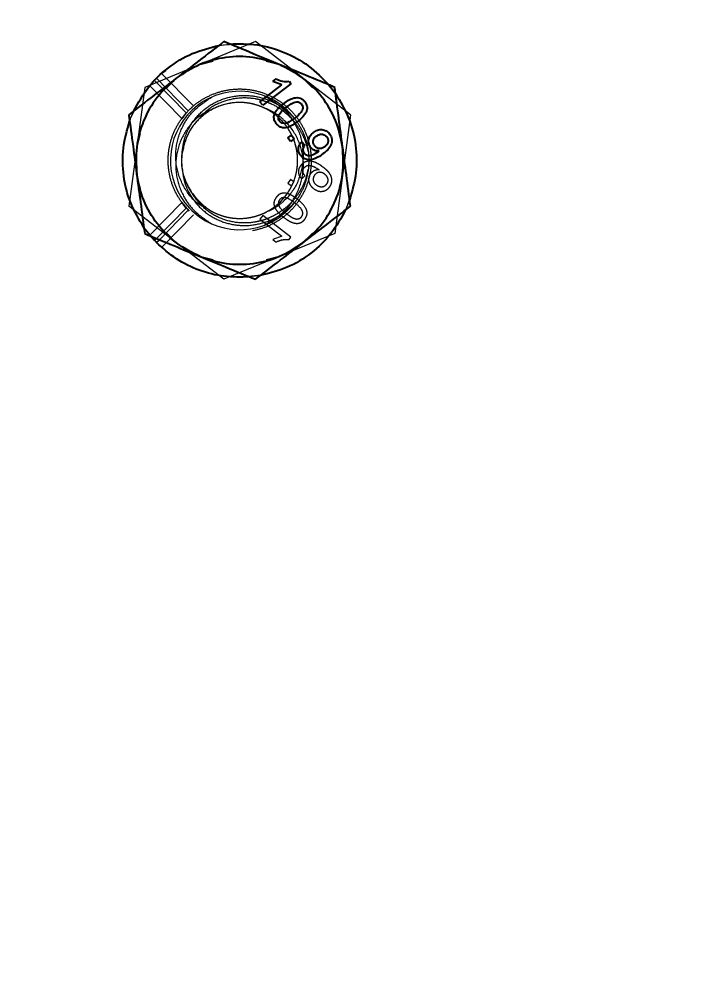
# Model space of a CAD drawing. Header units: millimetres. Extents: x 861 to 27901, y 673 to 17923.
# Drawn here: x 10508.9 to 10587.5, y 6125.5 to 6235.6 of the extents above; entities that cross this region are included whole.
import ezdxf

# ---------------------------------------------------------------- set-up
doc = ezdxf.new("R2010")
doc.units = ezdxf.units.MM
doc.header["$LTSCALE"] = 33.3
doc.linetypes.add('HIDDEN', pattern=[1.905, 1.27, -0.635])
doc.layers.add('CAPA_1', color=7, linetype='Continuous')
doc.styles.add('SLDTEXTSTYLE0', font='TXT', dxfattribs={"width": 0.75})
doc.dimstyles.new('SLDDIMSTYLE0', dxfattribs={"dimtxt": 66.6, "dimasz": 66.6, "dimexe": 0, "dimexo": 0.0625, "dimgap": 16.65, "dimtad": 2, "dimdec": 0, "dimlfac": 1.261261, "dimrnd": 1e-09, "dimzin": 12, "dimdsep": 46, "dimtxsty": 'SLDTEXTSTYLE0', "dimsah": 1, "dimcen": 0.09, "dimadec": 0, "dimazin": 3, "dimtfac": 1, "dimtdec": 0, "dimtofl": 0, "dimtmove": 0, "dimatfit": 3, "dimfxl": 1, "dimfrac": 2, "dimtolj": 1, "dimtzin": 12, "dimarcsym": 0})

# ---------------------------------------------------------------- blocks, each defined once
blk = doc.blocks.new('_D_13')
at = {"layer": 'CAPA_1', "transparency": 16777216}
for p, q in [((9823.17, 6912.25), (14695.32, 6912.25)), ((14662.02, 6912.25), (14662.02, 5357.98)), ((14240.18, 5357.98), (14695.32, 5357.98))]:
    blk.add_line(p, q, dxfattribs=at)
for points in [[(14662.02, 6912.25), (14651.77, 6845.65), (14672.27, 6845.65)], [(14662.02, 5357.98), (14672.27, 5424.58), (14651.77, 5424.58)]]:
    blk.add_solid(points, dxfattribs=at)
at = {"layer": 'CAPA_1', "transparency": 16777216, "insert": (14576.17, 6036.69), "char_height": 66.6, "attachment_point": 1, "rotation": 90, "style": 'SLDTEXTSTYLE0'}
blk.add_mtext('1960', dxfattribs=at)
blk = doc.blocks.new('_D_14')
at = {"layer": 'CAPA_1', "transparency": 16777216}
for p, q in [((9780.88, 6954.54), (9780.88, 7862.55)), ((10855.14, 5883.49), (10855.14, 7862.55)), ((9780.88, 7829.25), (10855.14, 7829.25))]:
    blk.add_line(p, q, dxfattribs=at)
for points in [[(9780.88, 7829.25), (9847.48, 7819.01), (9847.48, 7839.5)], [(10855.14, 7829.25), (10788.54, 7839.5), (10788.54, 7819.01)]]:
    blk.add_solid(points, dxfattribs=at)
at = {"layer": 'CAPA_1', "transparency": 16777216, "insert": (10219.59, 7915.1), "char_height": 66.6, "attachment_point": 1, "style": 'SLDTEXTSTYLE0'}
blk.add_mtext('1355', dxfattribs=at)

msp = doc.modelspace()

# ---------------------------------------------------------------- linework, layer by layer
at = {"color": 1, "linetype": 'HIDDEN', "lineweight": 18}
for p, q in [((10535.91, 6233.08), (10523.22, 6227.84)), ((10546.79, 6224.7), (10535.91, 6233.08)), ((10531.12, 6232.45), (10531.99, 6232.67)), ((10531.71, 6232.64), (10532.95, 6232.8)), ((10532.26, 6232.71), (10533.59, 6232.78)), ((10529.56, 6230.46), (10531.05, 6230.85)), ((10537.15, 6230.85), (10538.65, 6230.45)), ((10525.16, 6229.43), (10525.63, 6229.78)), ((10523.97, 6228.15), (10524.35, 6228.64)), ((10524.35, 6228.64), (10527.98, 6224.91)), ((10524.58, 6228.88), (10525.16, 6229.43)), ((10528.21, 6225.16), (10524.58, 6228.88)), ((10528.8, 6225.71), (10525.16, 6229.43)), ((10526.76, 6228.8), (10525.76, 6227.8)), ((10541.35, 6228.89), (10542.43, 6227.8)), ((10523.22, 6227.84), (10521.4, 6214.23)), ((10523.81, 6228.03), (10527.48, 6224.28)), ((10544.1, 6228.31), (10545.21, 6226.86)), ((10544.31, 6228.11), (10545.07, 6227.13)), ((10521.67, 6224.41), (10522.3, 6225.67)), ((10528.8, 6225.71), (10528.21, 6225.16)), ((10528.93, 6225.8), (10528.8, 6225.71)), ((10539.11, 6225.58), (10538.93, 6225.75)), ((10521.5, 6223.99), (10521.97, 6225.14)), ((10527.98, 6224.91), (10527.49, 6224.23)), ((10546.79, 6224.7), (10544.98, 6211.09)), ((10521.37, 6223.42), (10521.58, 6224.19)), ((10522.71, 6222.51), (10522.31, 6221.03)), ((10545.49, 6222.51), (10545.85, 6221.15)), ((10541.22, 6217.34), (10541.58, 6217.72)), ((10541.76, 6217.59), (10541.96, 6218.43)), ((10543.14, 6218.44), (10543.21, 6218.38)), ((10545.89, 6217.89), (10545.49, 6216.41)), ((10539.92, 6217.28), (10539.61, 6216.87)), ((10539.61, 6216.87), (10540.02, 6216.55)), ((10540.34, 6216.97), (10539.92, 6217.28)), ((10528.72, 6215.64), (10529.1, 6215.11)), ((10546.84, 6215.56), (10546.42, 6214.27)), ((10523.81, 6210.89), (10527.48, 6214.64)), ((10527.45, 6214.69), (10528.33, 6213.66)), ((10527.98, 6214.01), (10527.48, 6214.64)), ((10546.7, 6214.94), (10546.22, 6213.79)), ((10532.28, 6205.85), (10521.4, 6214.23)), ((10524.58, 6210.52), (10527.98, 6214.01)), ((10528.21, 6213.77), (10524.91, 6210.39)), ((10528.8, 6213.22), (10525.16, 6209.49)), ((10538.64, 6213.01), (10539.17, 6213.39)), ((10546.32, 6214.03), (10545.9, 6213.27)), ((10536.74, 6213.15), (10536.42, 6212.73)), ((10536.42, 6212.73), (10538.94, 6210.8)), ((10539.97, 6210.66), (10536.74, 6213.15)), ((10524.65, 6209.99), (10523.1, 6211.85)), ((10523.81, 6210.89), (10523.12, 6211.8)), ((10526.84, 6210.04), (10525.76, 6211.13)), ((10544.98, 6211.09), (10532.28, 6205.85)), ((10542.43, 6211.13), (10541.43, 6210.13)), ((10538.94, 6210.8), (10537.89, 6210.42)), ((10537.89, 6210.42), (10538.27, 6210.12)), ((10539.76, 6210.4), (10539.97, 6210.66)), ((10531.05, 6208.07), (10529.68, 6208.44)), ((10538.63, 6208.47), (10537.15, 6208.07)), ((10536.56, 6206.31), (10534.72, 6206.14)), ((10536.48, 6206.29), (10535.25, 6206.13))]:
    msp.add_line(p, q, dxfattribs=at)
at = {"color": 7, "linetype": 'Continuous', "lineweight": 25}
for p, q in [((10537.89, 6228.51), (10538.27, 6228.8)), ((10536.42, 6226.19), (10538.94, 6228.13)), ((10539.97, 6228.26), (10536.74, 6225.78)), ((10538.94, 6228.13), (10537.89, 6228.51)), ((10539.76, 6228.53), (10539.97, 6228.26)), ((10536.74, 6225.78), (10536.42, 6226.19)), ((10539.61, 6222.06), (10540.02, 6222.37)), ((10539.92, 6221.64), (10539.61, 6222.06)), ((10540.02, 6222.37), (10540.34, 6221.96)), ((10540.34, 6221.96), (10539.92, 6221.64)), ((10541.22, 6221.59), (10541.58, 6221.2)), ((10543.14, 6220.49), (10543.21, 6220.55)), ((10524.35, 6210.29), (10523.81, 6210.89)), ((10524.35, 6210.29), (10524.58, 6210.52)), ((10524.58, 6210.05), (10524.91, 6210.39))]:
    msp.add_line(p, q, dxfattribs=at)
at = {"color": 1, "linetype": 'HIDDEN', "lineweight": 18}
msp.add_arc((10534.1, 6219.46), 7.93, 37.5876, 307.5876, dxfattribs=at)
at = {"color": 7, "linetype": 'Continuous', "lineweight": 25}
for points, knots in [([(10532.28, 6233.08), (10531.33, 6232.34), (10529.55, 6230.97), (10527.7, 6229.55), (10526.84, 6228.89)], [0, 0, 0, 0, 0.532771, 1, 1, 1, 1]), ([(10538.63, 6230.46), (10537.63, 6230.87), (10535.48, 6231.76), (10533.39, 6232.62), (10532.28, 6233.08)], [0, 0, 0, 0, 0.467229, 1, 1, 1, 1]), ([(10544.98, 6227.84), (10543.87, 6228.3), (10541.79, 6229.16), (10539.64, 6230.04), (10538.63, 6230.46)], [0, 0, 0, 0, 0.532771, 1, 1, 1, 1]), ([(10526.84, 6228.89), (10525.98, 6228.22), (10524.14, 6226.81), (10522.35, 6225.43), (10521.4, 6224.7)], [0, 0, 0, 0, 0.467229, 1, 1, 1, 1]), ([(10538.27, 6228.8), (10538.51, 6228.7), (10538.98, 6228.49), (10539.5, 6228.52), (10539.76, 6228.53)], [0, 0, 0, 0, 0.500866, 1, 1, 1, 1]), ([(10545.89, 6221.03), (10545.74, 6222.11), (10545.44, 6224.42), (10545.14, 6226.65), (10544.98, 6227.84)], [0, 0, 0, 0, 0.467229, 1, 1, 1, 1]), ([(10539.13, 6225.97), (10539.31, 6226.11), (10539.69, 6226.38), (10540.22, 6226.62), (10540.68, 6226.68), (10541.03, 6226.63), (10541.33, 6226.46), (10541.48, 6226.28), (10541.56, 6226.2)], [0, 0, 0, 0, 0.250482, 0.500346, 0.631705, 0.750221, 0.874987, 1, 1, 1, 1]), ([(10538.05, 6224.64), (10538.1, 6224.77), (10538.21, 6225.05), (10538.57, 6225.51), (10538.9, 6225.78), (10539.13, 6225.97)], [0, 0, 0, 0, 0.249754, 0.499871, 1, 1, 1, 1]), ([(10538.66, 6223.97), (10538.62, 6224.04), (10538.53, 6224.18), (10538.52, 6224.43), (10538.58, 6224.68), (10538.86, 6225.09), (10539.19, 6225.35), (10539.45, 6225.56)], [0, 0, 0, 0, 0.124696, 0.249462, 0.374432, 0.499637, 1, 1, 1, 1]), ([(10539.45, 6225.56), (10539.63, 6225.69), (10539.9, 6225.89), (10540.3, 6226.1), (10540.52, 6226.15), (10540.63, 6226.17)], [0, 0, 0, 0, 0.500372, 0.750515, 1, 1, 1, 1]), ([(10541.18, 6225.91), (10541.23, 6225.84), (10541.32, 6225.7), (10541.33, 6225.44), (10541.27, 6225.2), (10540.99, 6224.78), (10540.66, 6224.52), (10540.4, 6224.32)], [0, 0, 0, 0, 0.124745, 0.249484, 0.374471, 0.499648, 1, 1, 1, 1]), ([(10540.63, 6226.17), (10540.68, 6226.17), (10540.79, 6226.17), (10540.94, 6226.12), (10541.08, 6226.03), (10541.15, 6225.95), (10541.18, 6225.91)], [0, 0, 0, 0, 0.250158, 0.500156, 0.750032, 1, 1, 1, 1]), ([(10541.56, 6226.2), (10541.62, 6226.1), (10541.75, 6225.91), (10541.84, 6225.57), (10541.81, 6225.22), (10541.52, 6224.58), (10541.07, 6224.2), (10540.72, 6223.9)], [0, 0, 0, 0, 0.125373, 0.250644, 0.375698, 0.501113, 1, 1, 1, 1]), ([(10521.4, 6224.7), (10521.56, 6223.51), (10521.86, 6221.28), (10522.17, 6218.97), (10522.31, 6217.89)], [0, 0, 0, 0, 0.532771, 1, 1, 1, 1]), ([(10538.29, 6223.68), (10538.2, 6223.82), (10538.06, 6224.04), (10538.02, 6224.34), (10538.02, 6224.51), (10538.04, 6224.6), (10538.05, 6224.64)], [0, 0, 0, 0, 0.498795, 0.749148, 0.874576, 1, 1, 1, 1]), ([(10540.4, 6224.32), (10540.14, 6224.12), (10539.8, 6223.87), (10539.33, 6223.7), (10539.08, 6223.71), (10538.84, 6223.78), (10538.72, 6223.91), (10538.66, 6223.97)], [0, 0, 0, 0, 0.50041, 0.625613, 0.75058, 0.875344, 1, 1, 1, 1]), ([(10540.72, 6223.9), (10540.53, 6223.77), (10540.16, 6223.5), (10539.63, 6223.25), (10539.17, 6223.19), (10538.82, 6223.24), (10538.52, 6223.42), (10538.37, 6223.59), (10538.29, 6223.68)], [0, 0, 0, 0, 0.250476, 0.500347, 0.625768, 0.750176, 0.87497, 1, 1, 1, 1]), ([(10542.22, 6220.97), (10542.18, 6221.03), (10542.09, 6221.17), (10542.01, 6221.4), (10541.98, 6221.65), (10542.01, 6221.89), (10542.09, 6222.12), (10542.25, 6222.41), (10542.43, 6222.57), (10542.56, 6222.68)], [0, 0, 0, 0, 0.125074, 0.250064, 0.373261, 0.500199, 0.624296, 0.750369, 1, 1, 1, 1]), ([(10542.69, 6221.13), (10542.63, 6221.22), (10542.55, 6221.35), (10542.51, 6221.56), (10542.51, 6221.72), (10542.56, 6221.88), (10542.65, 6222.07), (10542.77, 6222.18), (10542.85, 6222.25)], [0, 0, 0, 0, 0.249521, 0.373851, 0.499889, 0.624096, 0.750315, 1, 1, 1, 1]), ([(10542.56, 6222.68), (10542.7, 6222.78), (10542.92, 6222.92), (10543.26, 6223), (10543.52, 6223.01), (10543.77, 6222.96), (10544.09, 6222.83), (10544.27, 6222.64), (10544.39, 6222.52)], [0, 0, 0, 0, 0.249869, 0.376454, 0.500348, 0.627239, 0.750824, 1, 1, 1, 1]), ([(10542.85, 6222.25), (10542.95, 6222.31), (10543.14, 6222.44), (10543.43, 6222.49), (10543.66, 6222.45), (10543.87, 6222.37), (10543.99, 6222.25), (10544.07, 6222.17)], [0, 0, 0, 0, 0.25025, 0.499842, 0.629576, 0.750665, 1, 1, 1, 1]), ([(10544.39, 6222.52), (10544.45, 6222.42), (10544.58, 6222.23), (10544.66, 6221.9), (10544.66, 6221.56), (10544.54, 6221.13), (10544.2, 6220.67), (10543.85, 6220.39), (10543.67, 6220.25)], [0, 0, 0, 0, 0.125064, 0.25009, 0.37511, 0.500169, 0.749441, 1, 1, 1, 1]), ([(10544.07, 6222.17), (10544.13, 6222.07), (10544.21, 6221.93), (10544.24, 6221.72), (10544.21, 6221.55), (10544.16, 6221.4), (10544.05, 6221.21), (10543.92, 6221.1), (10543.84, 6221.03)], [0, 0, 0, 0, 0.249017, 0.372138, 0.499365, 0.623562, 0.749893, 1, 1, 1, 1]), ([(10541.08, 6220.06), (10541, 6220.18), (10540.88, 6220.36), (10540.82, 6220.64), (10540.82, 6220.92), (10540.93, 6221.27), (10541.12, 6221.48), (10541.22, 6221.59)], [0, 0, 0, 0, 0.249859, 0.375718, 0.500481, 0.749846, 1, 1, 1, 1]), ([(10541.58, 6221.2), (10541.52, 6221.13), (10541.42, 6221.01), (10541.34, 6220.82), (10541.33, 6220.66), (10541.35, 6220.54), (10541.4, 6220.42), (10541.44, 6220.36), (10541.47, 6220.32)], [0, 0, 0, 0, 0.276477, 0.499318, 0.623718, 0.749496, 0.874756, 1, 1, 1, 1]), ([(10543.21, 6220.55), (10543.12, 6220.55), (10542.93, 6220.54), (10542.66, 6220.62), (10542.41, 6220.75), (10542.29, 6220.9), (10542.22, 6220.97)], [0, 0, 0, 0, 0.248943, 0.49945, 0.750285, 1, 1, 1, 1]), ([(10543.84, 6221.03), (10543.75, 6220.97), (10543.61, 6220.88), (10543.4, 6220.82), (10543.24, 6220.81), (10543.08, 6220.84), (10542.88, 6220.93), (10542.77, 6221.05), (10542.69, 6221.13)], [0, 0, 0, 0, 0.249976, 0.378222, 0.500342, 0.627452, 0.750811, 1, 1, 1, 1]), ([(10546.79, 6214.23), (10546.63, 6215.42), (10546.34, 6217.65), (10546.03, 6219.96), (10545.89, 6221.03)], [0, 0, 0, 0, 0.532771, 1, 1, 1, 1]), ([(10543.67, 6220.25), (10543.48, 6220.1), (10543.08, 6219.81), (10542.5, 6219.57), (10542.01, 6219.53), (10541.65, 6219.6), (10541.32, 6219.78), (10541.16, 6219.96), (10541.08, 6220.06)], [0, 0, 0, 0, 0.250485, 0.500119, 0.627899, 0.750092, 0.874994, 1, 1, 1, 1]), ([(10541.47, 6220.32), (10541.52, 6220.26), (10541.63, 6220.15), (10541.84, 6220.04), (10542.08, 6220), (10542.54, 6220.11), (10542.87, 6220.32), (10543.14, 6220.49)], [0, 0, 0, 0, 0.125207, 0.25031, 0.375339, 0.50062, 1, 1, 1, 1]), ([(10522.31, 6217.89), (10522.45, 6216.82), (10522.76, 6214.51), (10523.06, 6212.28), (10523.22, 6211.09)], [0, 0, 0, 0, 0.4672291, 1, 1, 1, 1]), ([(10541.35, 6210.04), (10542.21, 6210.7), (10544.06, 6212.12), (10545.84, 6213.5), (10546.79, 6214.23)], [0, 0, 0, 0, 0.467229, 1, 1, 1, 1]), ([(10523.22, 6211.09), (10524.32, 6210.63), (10526.41, 6209.77), (10528.56, 6208.88), (10529.56, 6208.47)], [0, 0, 0, 0, 0.532771, 1, 1, 1, 1]), ([(10535.91, 6205.85), (10536.86, 6206.58), (10538.65, 6207.96), (10540.49, 6209.38), (10541.35, 6210.04)], [0, 0, 0, 0, 0.532771, 1, 1, 1, 1]), ([(10529.56, 6208.47), (10530.57, 6208.05), (10532.72, 6207.17), (10534.8, 6206.31), (10535.91, 6205.85)], [0, 0, 0, 0, 0.467229, 1, 1, 1, 1])]:
    msp.add_open_spline(points, degree=3, knots=knots, dxfattribs=at)
for points in [[(10521.97, 6225.14), (10522.49, 6226.07), (10523.53, 6227.94), (10525.86, 6230.16), (10528.61, 6231.85), (10530.68, 6232.37), (10531.71, 6232.64)], [(10532.95, 6232.8), (10534.02, 6232.82), (10536.15, 6232.86), (10539.24, 6231.94), (10542.08, 6230.41), (10543.57, 6228.88), (10544.31, 6228.11)], [(10538.63, 6230.46), (10537.64, 6230.78), (10535.66, 6231.43), (10532.51, 6231.37), (10529.46, 6230.6), (10527.71, 6229.46), (10526.84, 6228.89)], [(10545.89, 6221.03), (10545.67, 6222.05), (10545.24, 6224.09), (10543.62, 6226.79), (10541.42, 6229.05), (10539.56, 6229.99), (10538.63, 6230.46)], [(10526.84, 6228.89), (10526.07, 6228.19), (10524.52, 6226.8), (10522.99, 6224.04), (10522.13, 6221.01), (10522.25, 6218.93), (10522.31, 6217.89)], [(10545.07, 6227.13), (10545.62, 6226.21), (10546.72, 6224.38), (10547.48, 6221.25), (10547.57, 6218.02), (10546.99, 6215.97), (10546.7, 6214.94)], [(10523.12, 6211.8), (10522.57, 6212.71), (10521.47, 6214.55), (10520.72, 6217.68), (10520.62, 6220.9), (10521.21, 6222.96), (10521.5, 6223.99)], [(10541.35, 6210.04), (10542.13, 6210.73), (10543.68, 6212.13), (10545.2, 6214.88), (10546.06, 6217.91), (10545.95, 6219.99), (10545.89, 6221.03)], [(10529.56, 6208.47), (10528.63, 6208.94), (10526.77, 6209.87), (10524.58, 6212.14), (10522.95, 6214.84), (10522.52, 6216.87), (10522.31, 6217.89)], [(10546.22, 6213.79), (10545.7, 6212.85), (10544.67, 6210.99), (10542.33, 6208.77), (10539.59, 6207.07), (10537.52, 6206.55), (10536.48, 6206.29)], [(10535.25, 6206.13), (10534.27, 6206.1), (10532.3, 6206.06), (10529.44, 6206.81), (10526.78, 6208.09), (10525.31, 6209.4), (10524.58, 6210.05)], [(10529.56, 6208.47), (10530.55, 6208.15), (10532.53, 6207.5), (10535.68, 6207.56), (10538.74, 6208.33), (10540.48, 6209.47), (10541.35, 6210.04)]]:
    msp.add_open_spline(points, degree=3, dxfattribs=at)
at = {"color": 1, "linetype": 'HIDDEN', "lineweight": 18}
for points in [[(10527.48, 6214.64), (10527.19, 6215.08), (10526.62, 6215.97), (10526.11, 6217.46), (10525.87, 6219.02), (10525.94, 6220.6), (10526.3, 6222.14), (10526.96, 6223.58), (10527.87, 6224.86), (10529.02, 6225.95), (10530.35, 6226.8), (10531.82, 6227.38), (10533.37, 6227.67), (10534.95, 6227.66), (10536.5, 6227.35), (10537.96, 6226.74), (10539.28, 6225.87), (10540.41, 6224.77), (10541.3, 6223.47), (10541.93, 6222.02), (10542.28, 6220.48), (10542.32, 6218.9), (10542.06, 6217.34), (10541.51, 6215.86), (10540.68, 6214.51), (10539.62, 6213.34), (10538.35, 6212.4), (10536.92, 6211.72), (10535.39, 6211.33), (10533.82, 6211.23), (10532.25, 6211.43), (10530.76, 6211.93), (10529.37, 6212.7), (10528.6, 6213.41), (10528.21, 6213.77)], [(10528.83, 6215.41), (10528.38, 6216.16), (10527.48, 6217.66), (10527.35, 6220.35), (10528.19, 6222.86), (10529.94, 6224.86), (10532.32, 6226.04), (10534.98, 6226.22), (10537.5, 6225.37), (10539.5, 6223.62), (10540.68, 6221.24), (10540.85, 6218.58), (10540, 6216.06), (10538.25, 6214.06), (10535.87, 6212.88), (10533.23, 6212.71), (10530.66, 6213.53), (10529.44, 6214.78), (10528.83, 6215.41)], [(10540.38, 6224.3), (10540.67, 6223.87), (10541.26, 6223.01), (10541.8, 6221.53), (10542.07, 6219.98), (10542, 6218.94), (10541.96, 6218.42)], [(10528.83, 6215.41), (10528.59, 6215.77), (10528.1, 6216.49), (10527.65, 6217.73), (10527.42, 6219.03), (10527.48, 6219.9), (10527.51, 6220.33)], [(11121.76, 6013.67), (11118.45, 6018.6), (11111.84, 6028.47), (11100.89, 6042.53), (11089.23, 6056.01), (11076.81, 6068.79), (11063.71, 6080.86), (11049.94, 6092.18), (11035.56, 6102.71), (11020.61, 6112.41), (11005.15, 6121.26), (10989.21, 6129.23), (10972.85, 6136.3), (10956.11, 6142.43), (10939.07, 6147.62), (10921.75, 6151.85), (10904.23, 6155.09), (10886.55, 6157.35), (10868.78, 6158.61), (10850.96, 6158.88), (10833.15, 6158.15), (10815.41, 6156.41), (10797.8, 6153.69), (10780.37, 6149.98), (10763.18, 6145.31), (10746.27, 6139.67), (10729.71, 6133.1), (10713.54, 6125.6), (10697.81, 6117.22), (10682.58, 6107.96), (10667.9, 6097.87), (10653.8, 6086.96), (10640.34, 6075.29), (10627.55, 6062.88), (10615.48, 6049.77), (10604.16, 6036), (10593.63, 6021.62), (10583.93, 6006.68), (10575.08, 5991.21), (10567.11, 5975.27), (10560.04, 5958.91), (10553.91, 5942.18), (10548.72, 5925.13), (10544.5, 5907.81), (10541.25, 5890.29), (10538.99, 5872.61), (10537.73, 5854.84), (10537.46, 5837.02), (10538.2, 5819.21), (10539.93, 5801.48), (10542.65, 5783.86), (10546.36, 5766.43), (10551.03, 5749.24), (10556.67, 5732.33), (10563.24, 5715.77), (10570.75, 5699.6), (10579.09, 5683.85), (10585.37, 5673.77), (10588.52, 5668.74)]]:
    msp.add_open_spline(points, degree=3, dxfattribs=at)
for points, knots in [([(10530.47, 6213.91), (10530.11, 6214.07), (10528.99, 6214.58), (10527.67, 6216.29), (10526.74, 6218.66), (10526.74, 6221.22), (10527.49, 6223.4), (10528.84, 6225.35), (10530.1, 6226.19), (10530.86, 6226.7)], [0, 0, 0, 0, 0.073226, 0.23471, 0.3941, 0.554574, 0.712039, 0.827456, 1, 1, 1, 1]), ([(10527.51, 6220.33), (10527.56, 6220.8), (10527.67, 6221.72), (10528.27, 6223.28), (10529.4, 6224.85), (10531.13, 6226.14), (10533.12, 6226.85), (10535.22, 6226.99), (10537.27, 6226.53), (10539.06, 6225.61), (10539.97, 6224.71), (10540.38, 6224.3)], [0, 0, 0, 0, 0.081677, 0.161349, 0.291035, 0.413148, 0.534221, 0.654765, 0.776346, 0.898839, 1, 1, 1, 1]), ([(10541.96, 6220.5), (10541.87, 6220.87), (10541.68, 6221.61), (10541.25, 6222.56), (10540.75, 6223.39), (10540.16, 6224.15), (10539.23, 6225.07), (10538.26, 6225.7), (10537.39, 6226.08), (10536.92, 6226.26), (10536.39, 6226.42), (10535.37, 6226.63), (10533.83, 6226.67), (10531.89, 6226.16), (10530.32, 6225.29), (10529.64, 6224.45), (10529.39, 6224.14)], [0, 0, 0, 0, 0.069953, 0.139917, 0.190193, 0.248551, 0.31488, 0.430247, 0.459214, 0.488206, 0.524206, 0.559732, 0.679274, 0.802425, 0.926677, 1, 1, 1, 1]), ([(10536.95, 6226.86), (10537.77, 6226.37), (10539.18, 6225.52), (10540.66, 6223.45), (10541.38, 6221.45), (10541.36, 6220.07), (10541.36, 6219.57)], [0, 0, 0, 0, 0.314695, 0.54128, 0.834453, 1, 1, 1, 1]), ([(10531.71, 6225.66), (10530.92, 6225.33), (10529.33, 6224.66), (10527.65, 6222.65), (10526.75, 6220.26), (10526.74, 6217.7), (10527.49, 6215.53), (10528.84, 6213.58), (10530.1, 6212.73), (10530.86, 6212.22)], [0, 0, 0, 0, 0.149074, 0.297341, 0.443687, 0.591028, 0.735606, 0.841577, 1, 1, 1, 1]), ([(10528.83, 6215.41), (10529.03, 6215.18), (10529.52, 6214.6), (10530.23, 6214.04), (10530.88, 6213.65), (10531.34, 6213.41), (10531.92, 6213.18), (10532.36, 6213.05), (10532.6, 6212.99), (10532.6, 6212.99), (10532.6, 6212.99), (10532.6, 6212.99), (10532.6, 6212.99), (10532.6, 6212.99), (10532.61, 6212.99), (10532.62, 6212.99), (10532.65, 6212.98), (10532.72, 6212.97), (10532.93, 6212.92), (10533.65, 6212.81), (10534.46, 6212.8), (10535.25, 6212.92), (10535.7, 6213.01), (10536.21, 6213.16), (10536.65, 6213.33), (10536.92, 6213.45), (10537.2, 6213.59), (10537.54, 6213.78), (10538.02, 6214.09), (10538.46, 6214.45), (10538.86, 6214.82), (10539.24, 6215.24), (10539.63, 6215.76), (10539.93, 6216.27), (10540.09, 6216.61), (10540.22, 6216.88), (10540.37, 6217.25), (10540.53, 6217.8), (10540.65, 6218.35), (10540.73, 6218.95), (10540.75, 6219.55), (10540.71, 6220.1), (10540.65, 6220.58), (10540.58, 6220.92), (10540.53, 6221.12), (10540.46, 6221.37), (10540.35, 6221.74), (10540.14, 6222.23), (10539.92, 6222.66), (10539.71, 6223.02), (10539.37, 6223.53), (10538.82, 6224.17), (10538.03, 6224.85), (10537.24, 6225.33), (10536.51, 6225.66), (10535.81, 6225.89), (10535.11, 6226.04), (10534.4, 6226.11), (10533.16, 6226.1), (10531.4, 6225.68), (10529.48, 6224.41), (10528.04, 6222.57), (10527.69, 6221.08), (10527.51, 6220.33)], [0, 0, 0, 0, 0.025018, 0.062505, 0.073457, 0.087536, 0.104741, 0.12507, 0.12508, 0.125088, 0.125103, 0.125129, 0.125176, 0.125264, 0.125429, 0.125753, 0.126422, 0.127908, 0.131491, 0.144058, 0.187539, 0.197474, 0.209566, 0.225509, 0.240805, 0.248969, 0.250106, 0.265748, 0.281391, 0.297034, 0.312676, 0.325838, 0.344007, 0.365974, 0.374124, 0.375253, 0.390902, 0.40655, 0.422199, 0.437847, 0.456199, 0.471384, 0.483402, 0.495485, 0.499868, 0.500438, 0.516867, 0.531646, 0.544773, 0.556248, 0.566071, 0.595236, 0.625559, 0.651348, 0.670843, 0.691621, 0.711565, 0.729805, 0.750654, 0.81299, 0.875327, 0.937663, 1, 1, 1, 1]), ([(10536.95, 6212.06), (10537.77, 6212.56), (10539.18, 6213.4), (10540.67, 6215.48), (10541.37, 6217.53), (10541.44, 6219.83), (10540.83, 6222.09), (10539.51, 6223.9), (10538.07, 6225), (10537.23, 6225.35), (10536.81, 6225.53)], [0, 0, 0, 0, 0.165815, 0.285204, 0.439678, 0.538055, 0.684865, 0.841009, 0.920503, 1, 1, 1, 1]), ([(10541.36, 6219.36), (10541.2, 6218.53), (10540.87, 6216.82), (10539.5, 6215.03), (10538.07, 6213.93), (10537.23, 6213.58), (10536.81, 6213.4)], [0, 0, 0, 0, 0.315902, 0.654861, 0.827426, 1, 1, 1, 1]), ([(10541.08, 6218.87), (10541, 6218.75), (10540.88, 6218.57), (10540.82, 6218.29), (10540.82, 6218.01), (10540.93, 6217.66), (10541.12, 6217.45), (10541.22, 6217.34)], [0, 0, 0, 0, 0.249859, 0.375956, 0.500482, 0.749847, 1, 1, 1, 1]), ([(10543.67, 6218.68), (10543.48, 6218.83), (10543.08, 6219.11), (10542.5, 6219.36), (10542.01, 6219.4), (10541.65, 6219.32), (10541.32, 6219.15), (10541.16, 6218.96), (10541.08, 6218.87)], [0, 0, 0, 0, 0.2504849, 0.5001185, 0.6280399, 0.7500924, 0.8749937, 1, 1, 1, 1]), ([(10541.47, 6218.6), (10541.52, 6218.66), (10541.63, 6218.78), (10541.84, 6218.89), (10542.08, 6218.92), (10542.54, 6218.82), (10542.87, 6218.61), (10543.14, 6218.44)], [0, 0, 0, 0, 0.125207, 0.25031, 0.375339, 0.50062, 1, 1, 1, 1]), ([(10522.71, 6216.41), (10522.51, 6216.91), (10522.3, 6217.44), (10522.3, 6218.01), (10522.3, 6218.05)], [0, 0, 0, 0, 0.928699, 1, 1, 1, 1]), ([(10527.51, 6218.59), (10527.56, 6218.13), (10527.67, 6217.21), (10528.27, 6215.64), (10529.4, 6214.08), (10531.13, 6212.79), (10533.12, 6212.07), (10535.22, 6211.93), (10537.27, 6212.4), (10539.06, 6213.31), (10539.97, 6214.22), (10540.38, 6214.63)], [0, 0, 0, 0, 0.081677, 0.16135, 0.291035, 0.413148, 0.534221, 0.654764, 0.776345, 0.898838, 1, 1, 1, 1]), ([(10541.96, 6218.42), (10541.87, 6218.05), (10541.68, 6217.31), (10541.25, 6216.37), (10540.75, 6215.53), (10540.16, 6214.78), (10539.23, 6213.86), (10538.26, 6213.23), (10537.39, 6212.84), (10536.92, 6212.66), (10536.39, 6212.51), (10535.37, 6212.3), (10533.84, 6212.25), (10531.88, 6212.76), (10530.09, 6213.8), (10529.25, 6214.87), (10528.83, 6215.41)], [0, 0, 0, 0, 0.066556, 0.133122, 0.180956, 0.23648, 0.299587, 0.409351, 0.436911, 0.464495, 0.498747, 0.532548, 0.646284, 0.763454, 0.881671, 1, 1, 1, 1]), ([(10541.96, 6218.42), (10541.86, 6217.92), (10541.67, 6216.9), (10541.17, 6215.83), (10540.77, 6215.17), (10540.55, 6214.85), (10540.31, 6214.54), (10540.11, 6214.3), (10539.92, 6214.08), (10539.57, 6213.71), (10539.21, 6213.41), (10538.93, 6213.18)], [0, 0, 0, 0, 0.249952, 0.499906, 0.562471, 0.625034, 0.687596, 0.750157, 0.77567, 0.825835, 1, 1, 1, 1]), ([(10541.58, 6217.72), (10541.52, 6217.79), (10541.42, 6217.92), (10541.34, 6218.11), (10541.33, 6218.27), (10541.36, 6218.43), (10541.42, 6218.53), (10541.47, 6218.6)], [0, 0, 0, 0, 0.277074, 0.499914, 0.624834, 0.750381, 1, 1, 1, 1]), ([(10542.22, 6217.96), (10542.2, 6217.93), (10542.15, 6217.86), (10542.07, 6217.72), (10542.01, 6217.53), (10541.98, 6217.28), (10542.01, 6217.04), (10542.09, 6216.8), (10542.25, 6216.52), (10542.43, 6216.35), (10542.56, 6216.25)], [0, 0, 0, 0, 0.062611, 0.125226, 0.250194, 0.373586, 0.500286, 0.62458, 0.750412, 1, 1, 1, 1]), ([(10543.21, 6218.38), (10543.12, 6218.38), (10542.93, 6218.39), (10542.66, 6218.3), (10542.41, 6218.17), (10542.29, 6218.03), (10542.22, 6217.96)], [0, 0, 0, 0, 0.24954, 0.50198, 0.751372, 1, 1, 1, 1]), ([(10542.69, 6217.8), (10542.63, 6217.71), (10542.55, 6217.58), (10542.51, 6217.36), (10542.51, 6217.2), (10542.56, 6217.05), (10542.65, 6216.86), (10542.77, 6216.75), (10542.85, 6216.68)], [0, 0, 0, 0, 0.24952, 0.373528, 0.499888, 0.62379, 0.750316, 1, 1, 1, 1]), ([(10543.84, 6217.89), (10543.75, 6217.95), (10543.61, 6218.05), (10543.4, 6218.1), (10543.24, 6218.11), (10543.08, 6218.08), (10542.88, 6218), (10542.77, 6217.88), (10542.69, 6217.8)], [0, 0, 0, 0, 0.249977, 0.377915, 0.500342, 0.627106, 0.750811, 1, 1, 1, 1]), ([(10544.39, 6216.41), (10544.45, 6216.5), (10544.58, 6216.69), (10544.66, 6217.02), (10544.66, 6217.36), (10544.54, 6217.8), (10544.2, 6218.26), (10543.85, 6218.54), (10543.67, 6218.68)], [0, 0, 0, 0, 0.125064, 0.25009, 0.37511, 0.500169, 0.749441, 1, 1, 1, 1]), ([(10544.07, 6216.76), (10544.13, 6216.85), (10544.21, 6216.99), (10544.24, 6217.21), (10544.21, 6217.37), (10544.16, 6217.53), (10544.05, 6217.71), (10543.92, 6217.82), (10543.84, 6217.89)], [0, 0, 0, 0, 0.249017, 0.371845, 0.499365, 0.623226, 0.749892, 1, 1, 1, 1]), ([(10542.85, 6216.68), (10542.95, 6216.61), (10543.14, 6216.49), (10543.43, 6216.44), (10543.66, 6216.47), (10543.87, 6216.55), (10543.99, 6216.68), (10544.07, 6216.76)], [0, 0, 0, 0, 0.25025, 0.499841, 0.629288, 0.750666, 1, 1, 1, 1]), ([(10540.72, 6215.02), (10540.53, 6215.16), (10540.16, 6215.43), (10539.63, 6215.67), (10539.17, 6215.74), (10538.82, 6215.68), (10538.52, 6215.51), (10538.37, 6215.33), (10538.29, 6215.25)], [0, 0, 0, 0, 0.250476, 0.500347, 0.625768, 0.750176, 0.87497, 1, 1, 1, 1]), ([(10540.72, 6215.02), (10540.53, 6215.16), (10540.16, 6215.43), (10539.63, 6215.67), (10539.17, 6215.74), (10538.82, 6215.68), (10538.52, 6215.51), (10538.37, 6215.33), (10538.29, 6215.25)], [0, 0, 0, 0, 0.250472, 0.500339, 0.626188, 0.75018, 0.874972, 1, 1, 1, 1]), ([(10542.56, 6216.25), (10542.7, 6216.15), (10542.92, 6216), (10543.26, 6215.92), (10543.52, 6215.92), (10543.77, 6215.96), (10544.09, 6216.09), (10544.27, 6216.28), (10544.39, 6216.41)], [0, 0, 0, 0, 0.249869, 0.376654, 0.500348, 0.627459, 0.750824, 1, 1, 1, 1]), ([(10538.29, 6215.25), (10538.2, 6215.1), (10538.06, 6214.88), (10538.02, 6214.58), (10538.02, 6214.41), (10538.04, 6214.33), (10538.05, 6214.29)], [0, 0, 0, 0, 0.4987953, 0.7491483, 0.8745764, 1, 1, 1, 1]), ([(10538.29, 6215.25), (10538.2, 6215.1), (10538.06, 6214.88), (10538.01, 6214.54), (10538.03, 6214.37), (10538.05, 6214.29)], [0, 0, 0, 0, 0.499036, 0.74951, 1, 1, 1, 1]), ([(10538.66, 6214.96), (10538.62, 6214.89), (10538.53, 6214.75), (10538.52, 6214.49), (10538.58, 6214.25), (10538.86, 6213.83), (10539.19, 6213.57), (10539.45, 6213.37)], [0, 0, 0, 0, 0.124696, 0.249462, 0.374432, 0.499637, 1, 1, 1, 1]), ([(10540.4, 6214.61), (10540.14, 6214.81), (10539.8, 6215.06), (10539.33, 6215.22), (10539.08, 6215.22), (10538.84, 6215.14), (10538.72, 6215.02), (10538.66, 6214.96)], [0, 0, 0, 0, 0.5004095, 0.6256126, 0.7505797, 0.8753437, 1, 1, 1, 1]), ([(10541.18, 6213.01), (10541.23, 6213.08), (10541.32, 6213.23), (10541.33, 6213.48), (10541.27, 6213.73), (10540.99, 6214.14), (10540.66, 6214.4), (10540.4, 6214.61)], [0, 0, 0, 0, 0.124745, 0.249484, 0.374471, 0.499648, 1, 1, 1, 1]), ([(10541.56, 6212.73), (10541.62, 6212.83), (10541.75, 6213.02), (10541.84, 6213.36), (10541.81, 6213.71), (10541.52, 6214.34), (10541.07, 6214.72), (10540.72, 6215.02)], [0, 0, 0, 0, 0.125373, 0.250644, 0.375698, 0.501113, 1, 1, 1, 1]), ([(10538.05, 6214.29), (10538.1, 6214.15), (10538.21, 6213.88), (10538.57, 6213.42), (10538.9, 6213.14), (10539.13, 6212.96)], [0, 0, 0, 0, 0.249754, 0.499871, 1, 1, 1, 1]), ([(10539.45, 6213.37), (10539.63, 6213.24), (10539.9, 6213.04), (10540.3, 6212.82), (10540.52, 6212.78), (10540.63, 6212.75)], [0, 0, 0, 0, 0.5003723, 0.7505151, 1, 1, 1, 1]), ([(10539.13, 6212.96), (10539.31, 6212.82), (10539.69, 6212.55), (10540.22, 6212.3), (10540.68, 6212.24), (10541.03, 6212.3), (10541.33, 6212.47), (10541.48, 6212.64), (10541.56, 6212.73)], [0, 0, 0, 0, 0.250482, 0.500345, 0.631866, 0.750221, 0.874987, 1, 1, 1, 1]), ([(10540.63, 6212.75), (10540.68, 6212.76), (10540.79, 6212.76), (10540.94, 6212.81), (10541.06, 6212.88), (10541.13, 6212.95), (10541.17, 6212.99), (10541.18, 6213.01)], [0, 0, 0, 0, 0.250055, 0.499949, 0.749722, 0.874857, 1, 1, 1, 1]), ([(10538.27, 6210.12), (10538.51, 6210.23), (10538.98, 6210.43), (10539.5, 6210.41), (10539.76, 6210.4)], [0, 0, 0, 0, 0.5008657, 1, 1, 1, 1]), ([(11104.78, 6002.69), (11101.69, 6007.31), (11095.5, 6016.54), (11085.25, 6029.71), (11074.33, 6042.33), (11062.7, 6054.3), (11050.43, 6065.6), (11037.54, 6076.2), (11024.07, 6086.06), (11010.08, 6095.14), (10995.6, 6103.43), (10980.67, 6110.89), (10965.35, 6117.51), (10949.69, 6123.25), (10933.72, 6128.11), (10917.51, 6132.07), (10901.1, 6135.11), (10884.55, 6137.22), (10867.91, 6138.4), (10851.22, 6138.65), (10834.55, 6137.97), (10817.94, 6136.34), (10801.45, 6133.79), (10785.13, 6130.32), (10769.03, 6125.94), (10753.2, 6120.67), (10737.69, 6114.51), (10722.55, 6107.5), (10707.83, 6099.64), (10693.57, 6090.98), (10679.82, 6081.53), (10666.62, 6071.32), (10654.01, 6060.38), (10642.04, 6048.76), (10630.74, 6036.49), (10620.14, 6023.6), (10610.28, 6010.13), (10601.2, 5996.14), (10592.91, 5981.66), (10585.45, 5966.73), (10578.83, 5951.41), (10573.09, 5935.75), (10568.23, 5919.78), (10564.28, 5903.57), (10561.23, 5887.17), (10559.14, 5870.61), (10557.94, 5854.85), (10557.9, 5844.61), (10557.88, 5839.92)], [0, 0, 0, 0, 0.021814, 0.043628, 0.065442, 0.087256, 0.109071, 0.130885, 0.152699, 0.174513, 0.196327, 0.218141, 0.239955, 0.261769, 0.283583, 0.305397, 0.327212, 0.349026, 0.37084, 0.392654, 0.414468, 0.436282, 0.458096, 0.47991, 0.501724, 0.523538, 0.545353, 0.567167, 0.588981, 0.610795, 0.632609, 0.654423, 0.676237, 0.698051, 0.719865, 0.74168, 0.763494, 0.785308, 0.807122, 0.828936, 0.85075, 0.872564, 0.894378, 0.916192, 0.938006, 0.959821, 0.981635, 1, 1, 1, 1])]:
    msp.add_open_spline(points, degree=3, knots=knots, dxfattribs=at)

# ---------------------------------------------------------------- dimensions: what is measured, and where the dimension line sits
at = {"layer": 'CAPA_1'}
dim = msp.add_linear_dim(base=(10855.14, 7829.25), p1=(9780.88, 6912.25), p2=(10855.14, 5841.2), dimstyle='SLDDIMSTYLE0', dxfattribs=at)
dim.commit()
dim.dimension.update_dxf_attribs({"geometry": '_D_14', "text_midpoint": (10318.01, 7829.25), "dimtype": 160})
dim = msp.add_linear_dim(base=(14662.02, 5357.98), p1=(9780.88, 6912.25), p2=(14197.89, 5357.98), angle=90, dimstyle='SLDDIMSTYLE0', dxfattribs=at)
dim.commit()
dim.dimension.update_dxf_attribs({"geometry": '_D_13', "text_midpoint": (14662.02, 6135.11), "dimtype": 160})

doc.saveas('drawing.dxf')
